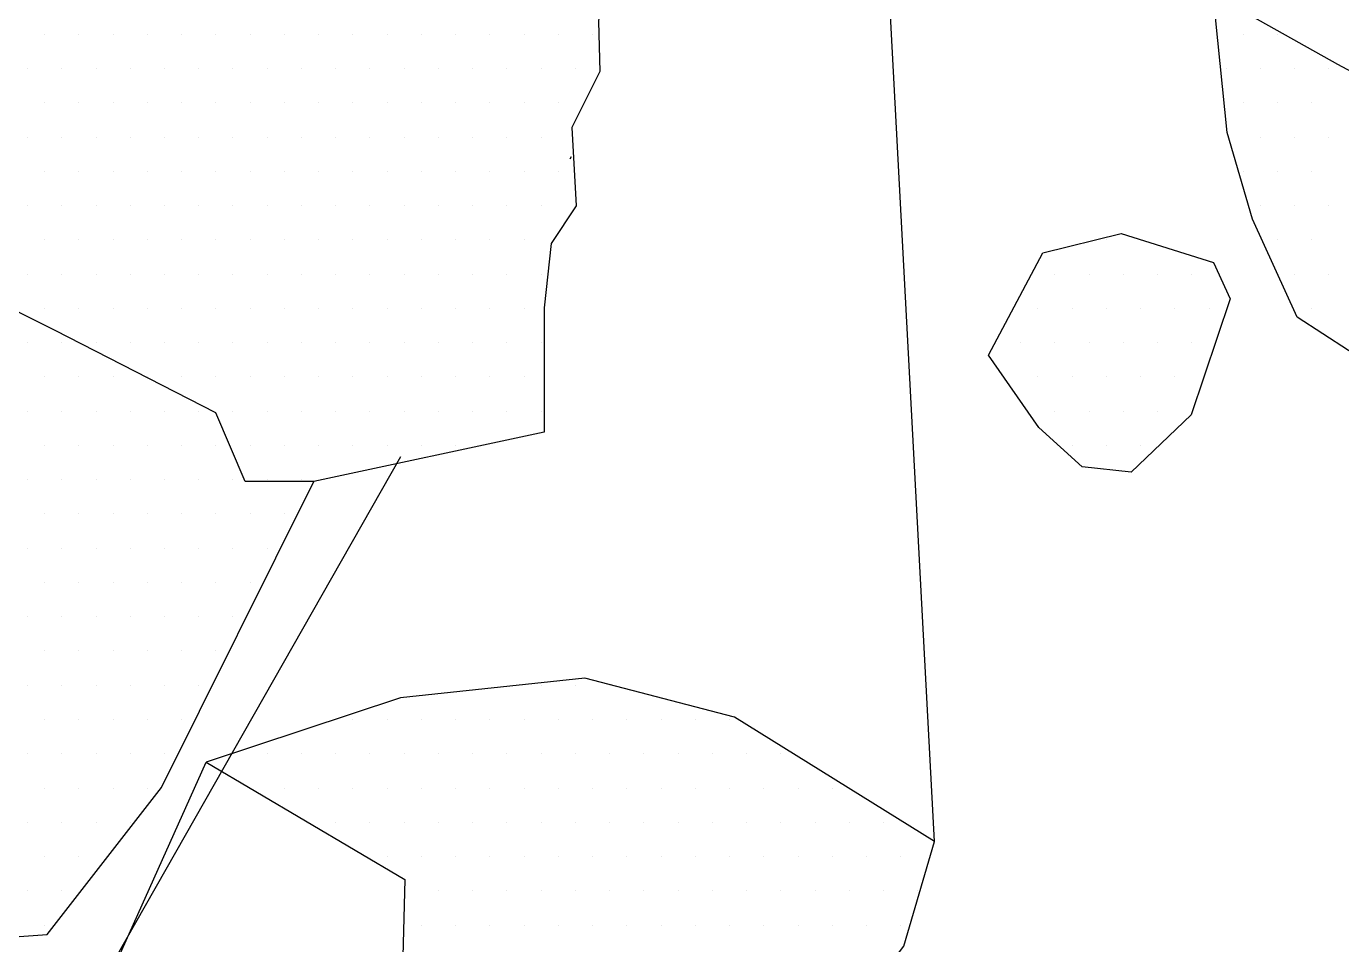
# Model space of a CAD drawing. Header units: metres. Extents: x -1264 to -948, y -1229 to -834.
# Drawn here: x -1111.29 to -1063.28, y -1136.97 to -1103.45 of the extents above; entities that cross this region are included whole.
import ezdxf

# ---------------------------------------------------------------- set-up
doc = ezdxf.new("R2010")
doc.units = ezdxf.units.M
doc.header["$LTSCALE"] = 25
doc.header["$MEASUREMENT"] = 0
doc.linetypes.add('STRICHPUNKTX2', pattern=[2, 1, -0.5, 0, -0.5])
doc.layers.get('0').update_dxf_attribs({"linetype": 'CONTINUOUS'})
for name, color, linetype in [('BEFUND', 1, 'CONTINUOUS'), ('GRABUNGSGRENZE', 3, 'STRICHPUNKTX2'), ('STEINE', 4, 'CONTINUOUS'), ('STEINESCHRAFF', 4, 'CONTINUOUS')]:
    doc.layers.add(name, color=color, linetype=linetype)

# ---------------------------------------------------------------- blocks, each defined once
blk = doc.blocks.new('*X3')
at = {"color": 0}
for p, q in [((-1110.625, -1103.75), (-1110.625, -1103.75)), ((-1109.375, -1103.75), (-1109.375, -1103.75)), ((-1108.125, -1103.75), (-1108.125, -1103.75)), ((-1106.875, -1103.75), (-1106.875, -1103.75)), ((-1105.625, -1103.75), (-1105.625, -1103.75)), ((-1104.375, -1103.75), (-1104.375, -1103.75)), ((-1103.125, -1103.75), (-1103.125, -1103.75)), ((-1101.875, -1103.75), (-1101.875, -1103.75)), ((-1100.625, -1103.75), (-1100.625, -1103.75)), ((-1099.375, -1103.75), (-1099.375, -1103.75)), ((-1098.125, -1103.75), (-1098.125, -1103.75)), ((-1096.875, -1103.75), (-1096.875, -1103.75)), ((-1095.625, -1103.75), (-1095.625, -1103.75)), ((-1094.375, -1103.75), (-1094.375, -1103.75)), ((-1093.125, -1103.75), (-1093.125, -1103.75)), ((-1091.875, -1103.75), (-1091.875, -1103.75)), ((-1090.625, -1103.75), (-1090.625, -1103.75)), ((-1066.875, -1103.75), (-1066.875, -1103.75)), ((-1065.625, -1103.75), (-1065.625, -1103.75)), ((-1111.25, -1105), (-1111.25, -1105)), ((-1110, -1105), (-1110, -1105)), ((-1108.75, -1105), (-1108.75, -1105)), ((-1107.5, -1105), (-1107.5, -1105)), ((-1106.25, -1105), (-1106.25, -1105)), ((-1105, -1105), (-1105, -1105)), ((-1103.75, -1105), (-1103.75, -1105)), ((-1102.5, -1105), (-1102.5, -1105)), ((-1101.25, -1105), (-1101.25, -1105)), ((-1100, -1105), (-1100, -1105)), ((-1098.75, -1105), (-1098.75, -1105)), ((-1097.5, -1105), (-1097.5, -1105)), ((-1096.25, -1105), (-1096.25, -1105)), ((-1095, -1105), (-1095, -1105)), ((-1093.75, -1105), (-1093.75, -1105)), ((-1092.5, -1105), (-1092.5, -1105)), ((-1091.25, -1105), (-1091.25, -1105)), ((-1067.5, -1105), (-1067.5, -1105)), ((-1066.25, -1105), (-1066.25, -1105)), ((-1065, -1105), (-1065, -1105)), ((-1063.75, -1105), (-1063.75, -1105)), ((-1110.625, -1106.25), (-1110.625, -1106.25)), ((-1109.375, -1106.25), (-1109.375, -1106.25)), ((-1108.125, -1106.25), (-1108.125, -1106.25)), ((-1106.875, -1106.25), (-1106.875, -1106.25)), ((-1105.625, -1106.25), (-1105.625, -1106.25)), ((-1104.375, -1106.25), (-1104.375, -1106.25)), ((-1103.125, -1106.25), (-1103.125, -1106.25)), ((-1101.875, -1106.25), (-1101.875, -1106.25)), ((-1100.625, -1106.25), (-1100.625, -1106.25)), ((-1099.375, -1106.25), (-1099.375, -1106.25)), ((-1098.125, -1106.25), (-1098.125, -1106.25)), ((-1096.875, -1106.25), (-1096.875, -1106.25)), ((-1095.625, -1106.25), (-1095.625, -1106.25)), ((-1094.375, -1106.25), (-1094.375, -1106.25)), ((-1093.125, -1106.25), (-1093.125, -1106.25)), ((-1091.875, -1106.25), (-1091.875, -1106.25)), ((-1066.875, -1106.25), (-1066.875, -1106.25)), ((-1065.625, -1106.25), (-1065.625, -1106.25)), ((-1064.375, -1106.25), (-1064.375, -1106.25)), ((-1111.25, -1107.5), (-1111.25, -1107.5)), ((-1110, -1107.5), (-1110, -1107.5)), ((-1108.75, -1107.5), (-1108.75, -1107.5)), ((-1107.5, -1107.5), (-1107.5, -1107.5)), ((-1106.25, -1107.5), (-1106.25, -1107.5)), ((-1105, -1107.5), (-1105, -1107.5)), ((-1103.75, -1107.5), (-1103.75, -1107.5)), ((-1102.5, -1107.5), (-1102.5, -1107.5)), ((-1101.25, -1107.5), (-1101.25, -1107.5)), ((-1100, -1107.5), (-1100, -1107.5)), ((-1098.75, -1107.5), (-1098.75, -1107.5)), ((-1097.5, -1107.5), (-1097.5, -1107.5)), ((-1096.25, -1107.5), (-1096.25, -1107.5)), ((-1095, -1107.5), (-1095, -1107.5)), ((-1093.75, -1107.5), (-1093.75, -1107.5)), ((-1092.5, -1107.5), (-1092.5, -1107.5)), ((-1066.25, -1107.5), (-1066.25, -1107.5)), ((-1065, -1107.5), (-1065, -1107.5)), ((-1063.75, -1107.5), (-1063.75, -1107.5)), ((-1110.625, -1108.75), (-1110.625, -1108.75)), ((-1109.375, -1108.75), (-1109.375, -1108.75)), ((-1108.125, -1108.75), (-1108.125, -1108.75)), ((-1106.875, -1108.75), (-1106.875, -1108.75)), ((-1105.625, -1108.75), (-1105.625, -1108.75)), ((-1104.375, -1108.75), (-1104.375, -1108.75)), ((-1103.125, -1108.75), (-1103.125, -1108.75)), ((-1101.875, -1108.75), (-1101.875, -1108.75)), ((-1100.625, -1108.75), (-1100.625, -1108.75)), ((-1099.375, -1108.75), (-1099.375, -1108.75)), ((-1098.125, -1108.75), (-1098.125, -1108.75)), ((-1096.875, -1108.75), (-1096.875, -1108.75)), ((-1095.625, -1108.75), (-1095.625, -1108.75)), ((-1094.375, -1108.75), (-1094.375, -1108.75)), ((-1093.125, -1108.75), (-1093.125, -1108.75)), ((-1091.875, -1108.75), (-1091.875, -1108.75)), ((-1066.875, -1108.75), (-1066.875, -1108.75)), ((-1065.625, -1108.75), (-1065.625, -1108.75)), ((-1064.375, -1108.75), (-1064.375, -1108.75)), ((-1111.25, -1110), (-1111.25, -1110)), ((-1110, -1110), (-1110, -1110)), ((-1108.75, -1110), (-1108.75, -1110)), ((-1107.5, -1110), (-1107.5, -1110)), ((-1106.25, -1110), (-1106.25, -1110)), ((-1105, -1110), (-1105, -1110)), ((-1103.75, -1110), (-1103.75, -1110)), ((-1102.5, -1110), (-1102.5, -1110)), ((-1101.25, -1110), (-1101.25, -1110)), ((-1100, -1110), (-1100, -1110)), ((-1098.75, -1110), (-1098.75, -1110)), ((-1097.5, -1110), (-1097.5, -1110)), ((-1096.25, -1110), (-1096.25, -1110)), ((-1095, -1110), (-1095, -1110)), ((-1093.75, -1110), (-1093.75, -1110)), ((-1092.5, -1110), (-1092.5, -1110)), ((-1091.25, -1110), (-1091.25, -1110)), ((-1066.25, -1110), (-1066.25, -1110)), ((-1065, -1110), (-1065, -1110)), ((-1063.75, -1110), (-1063.75, -1110)), ((-1110.625, -1111.25), (-1110.625, -1111.25)), ((-1109.375, -1111.25), (-1109.375, -1111.25)), ((-1108.125, -1111.25), (-1108.125, -1111.25)), ((-1106.875, -1111.25), (-1106.875, -1111.25)), ((-1105.625, -1111.25), (-1105.625, -1111.25)), ((-1104.375, -1111.25), (-1104.375, -1111.25)), ((-1103.125, -1111.25), (-1103.125, -1111.25)), ((-1101.875, -1111.25), (-1101.875, -1111.25)), ((-1100.625, -1111.25), (-1100.625, -1111.25)), ((-1099.375, -1111.25), (-1099.375, -1111.25)), ((-1098.125, -1111.25), (-1098.125, -1111.25)), ((-1096.875, -1111.25), (-1096.875, -1111.25)), ((-1095.625, -1111.25), (-1095.625, -1111.25)), ((-1094.375, -1111.25), (-1094.375, -1111.25)), ((-1093.125, -1111.25), (-1093.125, -1111.25)), ((-1071.875, -1111.25), (-1071.875, -1111.25)), ((-1070.625, -1111.25), (-1070.625, -1111.25)), ((-1065.625, -1111.25), (-1065.625, -1111.25)), ((-1064.375, -1111.25), (-1064.375, -1111.25)), ((-1111.25, -1112.5), (-1111.25, -1112.5)), ((-1110, -1112.5), (-1110, -1112.5)), ((-1108.75, -1112.5), (-1108.75, -1112.5)), ((-1107.5, -1112.5), (-1107.5, -1112.5)), ((-1106.25, -1112.5), (-1106.25, -1112.5)), ((-1105, -1112.5), (-1105, -1112.5)), ((-1103.75, -1112.5), (-1103.75, -1112.5)), ((-1102.5, -1112.5), (-1102.5, -1112.5)), ((-1101.25, -1112.5), (-1101.25, -1112.5)), ((-1100, -1112.5), (-1100, -1112.5)), ((-1098.75, -1112.5), (-1098.75, -1112.5)), ((-1097.5, -1112.5), (-1097.5, -1112.5)), ((-1096.25, -1112.5), (-1096.25, -1112.5)), ((-1095, -1112.5), (-1095, -1112.5)), ((-1093.75, -1112.5), (-1093.75, -1112.5)), ((-1092.5, -1112.5), (-1092.5, -1112.5)), ((-1073.75, -1112.5), (-1073.75, -1112.5)), ((-1072.5, -1112.5), (-1072.5, -1112.5)), ((-1071.25, -1112.5), (-1071.25, -1112.5)), ((-1070, -1112.5), (-1070, -1112.5)), ((-1068.75, -1112.5), (-1068.75, -1112.5)), ((-1065, -1112.5), (-1065, -1112.5)), ((-1063.75, -1112.5), (-1063.75, -1112.5)), ((-1110.625, -1113.75), (-1110.625, -1113.75)), ((-1109.375, -1113.75), (-1109.375, -1113.75)), ((-1108.125, -1113.75), (-1108.125, -1113.75)), ((-1106.875, -1113.75), (-1106.875, -1113.75)), ((-1105.625, -1113.75), (-1105.625, -1113.75)), ((-1104.375, -1113.75), (-1104.375, -1113.75)), ((-1103.125, -1113.75), (-1103.125, -1113.75)), ((-1101.875, -1113.75), (-1101.875, -1113.75)), ((-1100.625, -1113.75), (-1100.625, -1113.75)), ((-1099.375, -1113.75), (-1099.375, -1113.75)), ((-1098.125, -1113.75), (-1098.125, -1113.75)), ((-1096.875, -1113.75), (-1096.875, -1113.75)), ((-1095.625, -1113.75), (-1095.625, -1113.75)), ((-1094.375, -1113.75), (-1094.375, -1113.75)), ((-1093.125, -1113.75), (-1093.125, -1113.75)), ((-1074.375, -1113.75), (-1074.375, -1113.75)), ((-1073.125, -1113.75), (-1073.125, -1113.75)), ((-1071.875, -1113.75), (-1071.875, -1113.75)), ((-1070.625, -1113.75), (-1070.625, -1113.75)), ((-1069.375, -1113.75), (-1069.375, -1113.75)), ((-1068.125, -1113.75), (-1068.125, -1113.75)), ((-1064.375, -1113.75), (-1064.375, -1113.75)), ((-1111.25, -1115), (-1111.25, -1115)), ((-1110, -1115), (-1110, -1115)), ((-1108.75, -1115), (-1108.75, -1115)), ((-1107.5, -1115), (-1107.5, -1115)), ((-1106.25, -1115), (-1106.25, -1115)), ((-1105, -1115), (-1105, -1115)), ((-1103.75, -1115), (-1103.75, -1115)), ((-1102.5, -1115), (-1102.5, -1115)), ((-1101.25, -1115), (-1101.25, -1115)), ((-1100, -1115), (-1100, -1115)), ((-1098.75, -1115), (-1098.75, -1115)), ((-1097.5, -1115), (-1097.5, -1115)), ((-1096.25, -1115), (-1096.25, -1115)), ((-1095, -1115), (-1095, -1115)), ((-1093.75, -1115), (-1093.75, -1115)), ((-1092.5, -1115), (-1092.5, -1115)), ((-1075, -1115), (-1075, -1115)), ((-1073.75, -1115), (-1073.75, -1115)), ((-1072.5, -1115), (-1072.5, -1115)), ((-1071.25, -1115), (-1071.25, -1115)), ((-1070, -1115), (-1070, -1115)), ((-1068.75, -1115), (-1068.75, -1115)), ((-1110.625, -1116.25), (-1110.625, -1116.25)), ((-1109.375, -1116.25), (-1109.375, -1116.25)), ((-1108.125, -1116.25), (-1108.125, -1116.25)), ((-1106.875, -1116.25), (-1106.875, -1116.25)), ((-1105.625, -1116.25), (-1105.625, -1116.25)), ((-1104.375, -1116.25), (-1104.375, -1116.25)), ((-1103.125, -1116.25), (-1103.125, -1116.25)), ((-1101.875, -1116.25), (-1101.875, -1116.25)), ((-1100.625, -1116.25), (-1100.625, -1116.25)), ((-1099.375, -1116.25), (-1099.375, -1116.25)), ((-1098.125, -1116.25), (-1098.125, -1116.25)), ((-1096.875, -1116.25), (-1096.875, -1116.25)), ((-1095.625, -1116.25), (-1095.625, -1116.25)), ((-1094.375, -1116.25), (-1094.375, -1116.25)), ((-1093.125, -1116.25), (-1093.125, -1116.25)), ((-1074.375, -1116.25), (-1074.375, -1116.25)), ((-1073.125, -1116.25), (-1073.125, -1116.25)), ((-1071.875, -1116.25), (-1071.875, -1116.25)), ((-1070.625, -1116.25), (-1070.625, -1116.25)), ((-1069.375, -1116.25), (-1069.375, -1116.25)), ((-1111.25, -1117.5), (-1111.25, -1117.5)), ((-1110, -1117.5), (-1110, -1117.5)), ((-1108.75, -1117.5), (-1108.75, -1117.5)), ((-1107.5, -1117.5), (-1107.5, -1117.5)), ((-1106.25, -1117.5), (-1106.25, -1117.5)), ((-1105, -1117.5), (-1105, -1117.5)), ((-1103.75, -1117.5), (-1103.75, -1117.5)), ((-1102.5, -1117.5), (-1102.5, -1117.5)), ((-1101.25, -1117.5), (-1101.25, -1117.5)), ((-1100, -1117.5), (-1100, -1117.5)), ((-1098.75, -1117.5), (-1098.75, -1117.5)), ((-1097.5, -1117.5), (-1097.5, -1117.5)), ((-1096.25, -1117.5), (-1096.25, -1117.5)), ((-1095, -1117.5), (-1095, -1117.5)), ((-1093.75, -1117.5), (-1093.75, -1117.5)), ((-1092.5, -1117.5), (-1092.5, -1117.5)), ((-1073.75, -1117.5), (-1073.75, -1117.5)), ((-1072.5, -1117.5), (-1072.5, -1117.5)), ((-1071.25, -1117.5), (-1071.25, -1117.5)), ((-1070, -1117.5), (-1070, -1117.5)), ((-1068.75, -1117.5), (-1068.75, -1117.5)), ((-1110.625, -1118.75), (-1110.625, -1118.75)), ((-1109.375, -1118.75), (-1109.375, -1118.75)), ((-1108.125, -1118.75), (-1108.125, -1118.75)), ((-1106.875, -1118.75), (-1106.875, -1118.75)), ((-1105.625, -1118.75), (-1105.625, -1118.75)), ((-1104.375, -1118.75), (-1104.375, -1118.75)), ((-1103.125, -1118.75), (-1103.125, -1118.75)), ((-1101.875, -1118.75), (-1101.875, -1118.75)), ((-1100.625, -1118.75), (-1100.625, -1118.75)), ((-1099.375, -1118.75), (-1099.375, -1118.75)), ((-1098.125, -1118.75), (-1098.125, -1118.75)), ((-1096.875, -1118.75), (-1096.875, -1118.75)), ((-1095.625, -1118.75), (-1095.625, -1118.75)), ((-1073.125, -1118.75), (-1073.125, -1118.75)), ((-1071.875, -1118.75), (-1071.875, -1118.75)), ((-1070.625, -1118.75), (-1070.625, -1118.75)), ((-1111.25, -1120), (-1111.25, -1120)), ((-1110, -1120), (-1110, -1120)), ((-1108.75, -1120), (-1108.75, -1120)), ((-1107.5, -1120), (-1107.5, -1120)), ((-1106.25, -1120), (-1106.25, -1120)), ((-1105, -1120), (-1105, -1120)), ((-1103.75, -1120), (-1103.75, -1120)), ((-1102.5, -1120), (-1102.5, -1120)), ((-1101.25, -1120), (-1101.25, -1120)), ((-1110.625, -1121.25), (-1110.625, -1121.25)), ((-1109.375, -1121.25), (-1109.375, -1121.25)), ((-1108.125, -1121.25), (-1108.125, -1121.25)), ((-1106.875, -1121.25), (-1106.875, -1121.25)), ((-1105.625, -1121.25), (-1105.625, -1121.25)), ((-1104.375, -1121.25), (-1104.375, -1121.25)), ((-1103.125, -1121.25), (-1103.125, -1121.25)), ((-1101.875, -1121.25), (-1101.875, -1121.25)), ((-1111.25, -1122.5), (-1111.25, -1122.5)), ((-1110, -1122.5), (-1110, -1122.5)), ((-1108.75, -1122.5), (-1108.75, -1122.5)), ((-1107.5, -1122.5), (-1107.5, -1122.5)), ((-1106.25, -1122.5), (-1106.25, -1122.5)), ((-1105, -1122.5), (-1105, -1122.5)), ((-1103.75, -1122.5), (-1103.75, -1122.5)), ((-1102.5, -1122.5), (-1102.5, -1122.5)), ((-1110.625, -1123.75), (-1110.625, -1123.75)), ((-1109.375, -1123.75), (-1109.375, -1123.75)), ((-1108.125, -1123.75), (-1108.125, -1123.75)), ((-1106.875, -1123.75), (-1106.875, -1123.75)), ((-1105.625, -1123.75), (-1105.625, -1123.75)), ((-1104.375, -1123.75), (-1104.375, -1123.75)), ((-1103.125, -1123.75), (-1103.125, -1123.75)), ((-1111.25, -1125), (-1111.25, -1125)), ((-1110, -1125), (-1110, -1125)), ((-1108.75, -1125), (-1108.75, -1125)), ((-1107.5, -1125), (-1107.5, -1125)), ((-1106.25, -1125), (-1106.25, -1125)), ((-1105, -1125), (-1105, -1125)), ((-1103.75, -1125), (-1103.75, -1125)), ((-1110.625, -1126.25), (-1110.625, -1126.25)), ((-1109.375, -1126.25), (-1109.375, -1126.25)), ((-1108.125, -1126.25), (-1108.125, -1126.25)), ((-1106.875, -1126.25), (-1106.875, -1126.25)), ((-1105.625, -1126.25), (-1105.625, -1126.25)), ((-1104.375, -1126.25), (-1104.375, -1126.25)), ((-1111.25, -1127.5), (-1111.25, -1127.5)), ((-1110, -1127.5), (-1110, -1127.5)), ((-1108.75, -1127.5), (-1108.75, -1127.5)), ((-1107.5, -1127.5), (-1107.5, -1127.5)), ((-1106.25, -1127.5), (-1106.25, -1127.5)), ((-1105, -1127.5), (-1105, -1127.5)), ((-1092.5, -1127.5), (-1092.5, -1127.5)), ((-1091.25, -1127.5), (-1091.25, -1127.5)), ((-1090, -1127.5), (-1090, -1127.5)), ((-1110.625, -1128.75), (-1110.625, -1128.75)), ((-1109.375, -1128.75), (-1109.375, -1128.75)), ((-1108.125, -1128.75), (-1108.125, -1128.75)), ((-1106.875, -1128.75), (-1106.875, -1128.75)), ((-1105.625, -1128.75), (-1105.625, -1128.75)), ((-1099.375, -1128.75), (-1099.375, -1128.75)), ((-1098.125, -1128.75), (-1098.125, -1128.75)), ((-1096.875, -1128.75), (-1096.875, -1128.75)), ((-1095.625, -1128.75), (-1095.625, -1128.75)), ((-1094.375, -1128.75), (-1094.375, -1128.75)), ((-1093.125, -1128.75), (-1093.125, -1128.75)), ((-1091.875, -1128.75), (-1091.875, -1128.75)), ((-1090.625, -1128.75), (-1090.625, -1128.75)), ((-1089.375, -1128.75), (-1089.375, -1128.75)), ((-1088.125, -1128.75), (-1088.125, -1128.75)), ((-1086.875, -1128.75), (-1086.875, -1128.75)), ((-1085.625, -1128.75), (-1085.625, -1128.75)), ((-1111.25, -1130), (-1111.25, -1130)), ((-1110, -1130), (-1110, -1130)), ((-1108.75, -1130), (-1108.75, -1130)), ((-1107.5, -1130), (-1107.5, -1130)), ((-1106.25, -1130), (-1106.25, -1130)), ((-1103.75, -1130), (-1103.75, -1130)), ((-1102.5, -1130), (-1102.5, -1130)), ((-1101.25, -1130), (-1101.25, -1130)), ((-1100, -1130), (-1100, -1130)), ((-1098.75, -1130), (-1098.75, -1130)), ((-1097.5, -1130), (-1097.5, -1130)), ((-1096.25, -1130), (-1096.25, -1130)), ((-1095, -1130), (-1095, -1130)), ((-1093.75, -1130), (-1093.75, -1130)), ((-1092.5, -1130), (-1092.5, -1130)), ((-1091.25, -1130), (-1091.25, -1130)), ((-1090, -1130), (-1090, -1130)), ((-1088.75, -1130), (-1088.75, -1130)), ((-1087.5, -1130), (-1087.5, -1130)), ((-1086.25, -1130), (-1086.25, -1130)), ((-1085, -1130), (-1085, -1130)), ((-1083.75, -1130), (-1083.75, -1130)), ((-1110.625, -1131.25), (-1110.625, -1131.25)), ((-1109.375, -1131.25), (-1109.375, -1131.25)), ((-1108.125, -1131.25), (-1108.125, -1131.25)), ((-1106.875, -1131.25), (-1106.875, -1131.25)), ((-1103.125, -1131.25), (-1103.125, -1131.25)), ((-1101.875, -1131.25), (-1101.875, -1131.25)), ((-1100.625, -1131.25), (-1100.625, -1131.25)), ((-1099.375, -1131.25), (-1099.375, -1131.25)), ((-1098.125, -1131.25), (-1098.125, -1131.25)), ((-1096.875, -1131.25), (-1096.875, -1131.25)), ((-1095.625, -1131.25), (-1095.625, -1131.25)), ((-1094.375, -1131.25), (-1094.375, -1131.25)), ((-1093.125, -1131.25), (-1093.125, -1131.25)), ((-1091.875, -1131.25), (-1091.875, -1131.25)), ((-1090.625, -1131.25), (-1090.625, -1131.25)), ((-1089.375, -1131.25), (-1089.375, -1131.25)), ((-1088.125, -1131.25), (-1088.125, -1131.25)), ((-1086.875, -1131.25), (-1086.875, -1131.25)), ((-1085.625, -1131.25), (-1085.625, -1131.25)), ((-1084.375, -1131.25), (-1084.375, -1131.25)), ((-1083.125, -1131.25), (-1083.125, -1131.25)), ((-1081.875, -1131.25), (-1081.875, -1131.25)), ((-1111.25, -1132.5), (-1111.25, -1132.5)), ((-1110, -1132.5), (-1110, -1132.5)), ((-1108.75, -1132.5), (-1108.75, -1132.5)), ((-1107.5, -1132.5), (-1107.5, -1132.5)), ((-1100, -1132.5), (-1100, -1132.5)), ((-1098.75, -1132.5), (-1098.75, -1132.5)), ((-1097.5, -1132.5), (-1097.5, -1132.5)), ((-1096.25, -1132.5), (-1096.25, -1132.5)), ((-1095, -1132.5), (-1095, -1132.5)), ((-1093.75, -1132.5), (-1093.75, -1132.5)), ((-1092.5, -1132.5), (-1092.5, -1132.5)), ((-1091.25, -1132.5), (-1091.25, -1132.5)), ((-1090, -1132.5), (-1090, -1132.5)), ((-1088.75, -1132.5), (-1088.75, -1132.5)), ((-1087.5, -1132.5), (-1087.5, -1132.5)), ((-1086.25, -1132.5), (-1086.25, -1132.5)), ((-1085, -1132.5), (-1085, -1132.5)), ((-1083.75, -1132.5), (-1083.75, -1132.5)), ((-1082.5, -1132.5), (-1082.5, -1132.5)), ((-1081.25, -1132.5), (-1081.25, -1132.5)), ((-1080, -1132.5), (-1080, -1132.5)), ((-1110.625, -1133.75), (-1110.625, -1133.75)), ((-1109.375, -1133.75), (-1109.375, -1133.75)), ((-1098.125, -1133.75), (-1098.125, -1133.75)), ((-1096.875, -1133.75), (-1096.875, -1133.75)), ((-1095.625, -1133.75), (-1095.625, -1133.75)), ((-1094.375, -1133.75), (-1094.375, -1133.75)), ((-1093.125, -1133.75), (-1093.125, -1133.75)), ((-1091.875, -1133.75), (-1091.875, -1133.75)), ((-1090.625, -1133.75), (-1090.625, -1133.75)), ((-1089.375, -1133.75), (-1089.375, -1133.75)), ((-1088.125, -1133.75), (-1088.125, -1133.75)), ((-1086.875, -1133.75), (-1086.875, -1133.75)), ((-1085.625, -1133.75), (-1085.625, -1133.75)), ((-1084.375, -1133.75), (-1084.375, -1133.75)), ((-1083.125, -1133.75), (-1083.125, -1133.75)), ((-1081.875, -1133.75), (-1081.875, -1133.75)), ((-1080.625, -1133.75), (-1080.625, -1133.75)), ((-1079.375, -1133.75), (-1079.375, -1133.75)), ((-1111.25, -1135), (-1111.25, -1135)), ((-1110, -1135), (-1110, -1135)), ((-1096.25, -1135), (-1096.25, -1135)), ((-1095, -1135), (-1095, -1135)), ((-1093.75, -1135), (-1093.75, -1135)), ((-1092.5, -1135), (-1092.5, -1135)), ((-1091.25, -1135), (-1091.25, -1135)), ((-1090, -1135), (-1090, -1135)), ((-1088.75, -1135), (-1088.75, -1135)), ((-1087.5, -1135), (-1087.5, -1135)), ((-1086.25, -1135), (-1086.25, -1135)), ((-1085, -1135), (-1085, -1135)), ((-1083.75, -1135), (-1083.75, -1135)), ((-1082.5, -1135), (-1082.5, -1135)), ((-1081.25, -1135), (-1081.25, -1135)), ((-1080, -1135), (-1080, -1135)), ((-1078.75, -1135), (-1078.75, -1135)), ((-1110.625, -1136.25), (-1110.625, -1136.25)), ((-1096.875, -1136.25), (-1096.875, -1136.25)), ((-1095.625, -1136.25), (-1095.625, -1136.25)), ((-1094.375, -1136.25), (-1094.375, -1136.25)), ((-1093.125, -1136.25), (-1093.125, -1136.25)), ((-1091.875, -1136.25), (-1091.875, -1136.25)), ((-1090.625, -1136.25), (-1090.625, -1136.25)), ((-1089.375, -1136.25), (-1089.375, -1136.25)), ((-1088.125, -1136.25), (-1088.125, -1136.25)), ((-1086.875, -1136.25), (-1086.875, -1136.25)), ((-1085.625, -1136.25), (-1085.625, -1136.25)), ((-1084.375, -1136.25), (-1084.375, -1136.25)), ((-1083.125, -1136.25), (-1083.125, -1136.25)), ((-1081.875, -1136.25), (-1081.875, -1136.25)), ((-1080.625, -1136.25), (-1080.625, -1136.25)), ((-1079.375, -1136.25), (-1079.375, -1136.25))]:
    blk.add_line(p, q, dxfattribs=at)

msp = doc.modelspace()

# ---------------------------------------------------------------- linework, layer by layer
at = {"layer": 'BEFUND'}
msp.add_lwpolyline([(-1078.15, -1133.198), (-1080.481, -1089.34)], dxfattribs=at)
at = {"layer": 'GRABUNGSGRENZE', "flags": 128}
msp.add_lwpolyline([(-1157.904, -1144.279), (-1092.594, -1057.833), (-1001.357, -930.616), (-980.796, -941.258), (-1076.662, -1082.299), (-1123.31, -1164.294)], dxfattribs=at)
at = {"layer": 'STEINE'}
for points in [[(-1112.148, -1094.364), (-1108.327, -1089.159), (-1101.441, -1090.735), (-1098.226, -1092.823), (-1098.021, -1094.557), (-1089.706, -1096.08), (-1090.414, -1103.271), (-1090.362, -1105.107), (-1091.38, -1107.148), (-1091.225, -1110.004), (-1092.142, -1111.382), (-1092.395, -1113.728), (-1092.391, -1118.267), (-1100.805, -1120.059)], [(-1062.099, -1115.896), (-1064.906, -1114.063), (-1066.541, -1110.494), (-1067.461, -1107.333), (-1067.975, -1102.284), (-1063.434, -1104.83), (-1059.914, -1106.715), (-1058.076, -1108.753), (-1055.624, -1113.494), (-1062.099, -1115.896)], [(-1076.176, -1115.449), (-1074.19, -1111.724), (-1071.334, -1111.008), (-1067.967, -1112.076), (-1067.354, -1113.402), (-1068.779, -1117.636), (-1070.97, -1119.728), (-1072.755, -1119.526), (-1074.338, -1118.099), (-1076.176, -1115.449)], [(-1113.286, -1136.797), (-1110.532, -1136.591), (-1106.355, -1131.232), (-1100.805, -1120.059), (-1103.304, -1120.061), (-1104.377, -1117.563), (-1110.244, -1114.559), (-1113.509, -1112.929)], [(-1089.865, -1151.364), (-1081.86, -1149.725), (-1082.27, -1146.818), (-1080.741, -1145.083), (-1080.848, -1139.116), (-1079.269, -1137.024), (-1078.15, -1133.198), (-1085.447, -1128.665), (-1090.905, -1127.242), (-1097.636, -1127.961), (-1104.723, -1130.313)], [(-1111.545, -1144.955), (-1113.127, -1143.478), (-1108.389, -1138.476), (-1104.723, -1130.313), (-1097.478, -1134.591), (-1097.626, -1140.201), (-1098.132, -1145.862), (-1099.76, -1149.995), (-1102.41, -1153.006), (-1104.809, -1150.05), (-1109.913, -1145.821)]]:
    msp.add_lwpolyline(points, dxfattribs=at)

# ---------------------------------------------------------------- block references
at = {"layer": 'STEINESCHRAFF'}
msp.add_blockref('*X3', (0, 0), dxfattribs=at)

doc.saveas('drawing.dxf')
